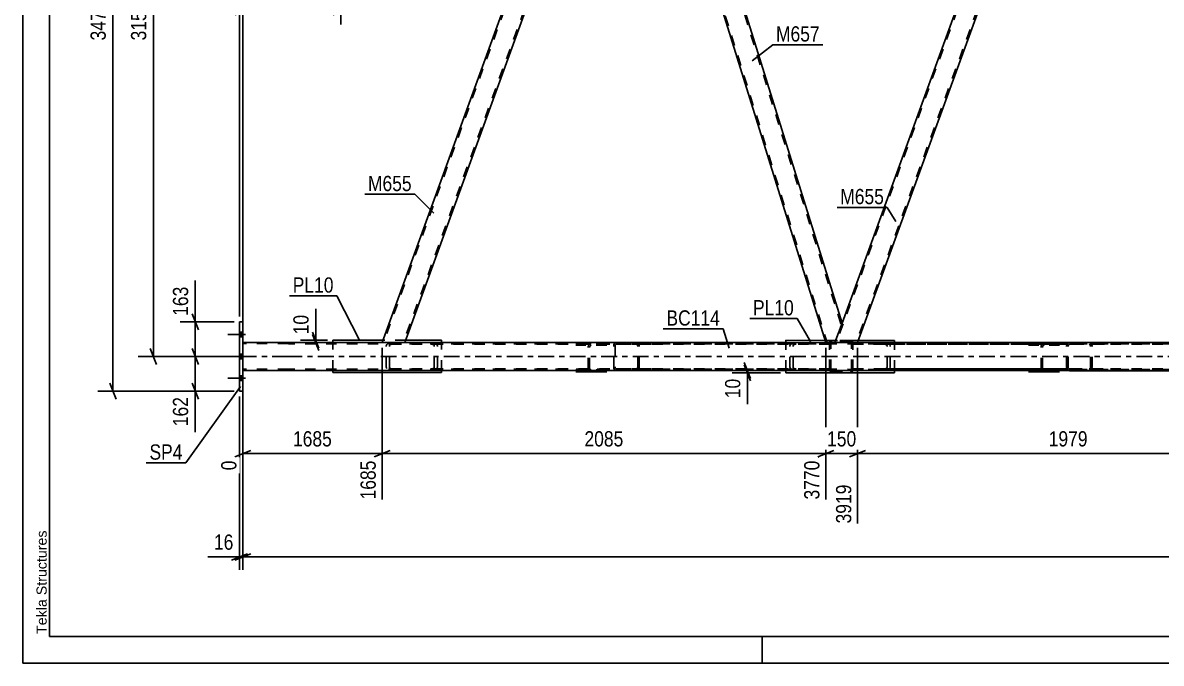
# Model space of a CAD drawing. Header units: millimetres. Extents: x -851 to 338, y -786 to 55.
# Drawn here: x -850.9 to -636.9, y -786.1 to -665.8 of the extents above; entities that cross this region are included whole.
import ezdxf

# ---------------------------------------------------------------- set-up
doc = ezdxf.new("R2010")
doc.units = ezdxf.units.MM
doc.linetypes.add('DXK_LINE_DOT2', pattern=[3.9198, 1.9599, -1.9599])
doc.linetypes.add('DXK_LINE_DOT3', pattern=[5.9187, 2.979, -0.9799, 0.9799, -0.9799])
doc.styles.add('Arial', font='ARIAL.TTF', dxfattribs={"height": 0.2})
doc.styles.add('Arial Narrow', font='ARIALN.TTF', dxfattribs={"height": 0.2})

# ---------------------------------------------------------------- blocks, each defined once
blk = doc.blocks.new('Unknown-232933133-1133')
at = {"color": 5, "linetype": 'Continuous'}
for p, q in [((-850.92, 54.89), (-850.92, -786.11)), ((-845.92, 49.89), (-845.92, -781.11)), ((-845.92, -781.11), (333.08, -781.11)), ((-711.92, -786.11), (-711.92, -781.11)), ((-850.92, -786.11), (338.08, -786.11))]:
    blk.add_line(p, q, dxfattribs=at)
at = {"color": 174, "linetype": 'Continuous', "style": 'Arial'}
blk.add_text('Tekla Structures', height=1.9102, rotation=90, dxfattribs=at).set_placement((-846.42, -780.61))
blk = doc.blocks.new('Part-232933133-8723 - 8708')
at = {"color": 2, "linetype": 'Continuous'}
for p, q in [((-739.19, -604.49), (-783.37, -725.86)), ((-739.19, -604.49), (-734.93, -604.49)), ((-736.48, -608.74), (-779.11, -725.86))]:
    blk.add_line(p, q, dxfattribs=at)
at = {"color": 7, "linetype": 'DXK_LINE_DOT2'}
for p, q in [((-738.94, -604.49), (-783.11, -725.86)), ((-735.19, -604.49), (-779.37, -725.86)), ((-734.93, -604.49), (-736.48, -608.74)), ((-783.37, -725.86), (-779.11, -725.86))]:
    blk.add_line(p, q, dxfattribs=at)
blk = doc.blocks.new('Part-232933133-8795 - 8708')
at = {"color": 2, "linetype": 'Continuous'}
for p, q in [((-649.8, -604.49), (-651.35, -608.74)), ((-648.48, -604.49), (-649.8, -604.49)), ((-648.48, -604.49), (-611.78, -722.24)), ((-651.35, -608.74), (-614.83, -725.89)), ((-613.11, -725.89), (-611.78, -722.24))]:
    blk.add_line(p, q, dxfattribs=at)
at = {"color": 7, "linetype": 'DXK_LINE_DOT2'}
for p, q in [((-648.73, -604.49), (-611.91, -722.61)), ((-651.21, -608.37), (-614.58, -725.89)), ((-614.83, -725.89), (-613.11, -725.89))]:
    blk.add_line(p, q, dxfattribs=at)
blk = doc.blocks.new('Part-232933133-8800 - 8708')
at = {"color": 2, "linetype": 'Continuous'}
for p, q in [((-734.93, -604.49), (-736.48, -608.74)), ((-733.62, -604.49), (-734.93, -604.49)), ((-733.62, -604.49), (-696.91, -722.24)), ((-736.48, -608.74), (-699.97, -725.88)), ((-698.24, -725.88), (-696.91, -722.24))]:
    blk.add_line(p, q, dxfattribs=at)
at = {"color": 7, "linetype": 'DXK_LINE_DOT2'}
for p, q in [((-733.87, -604.49), (-697.05, -722.61)), ((-736.35, -608.37), (-699.72, -725.88)), ((-699.97, -725.88), (-698.24, -725.88))]:
    blk.add_line(p, q, dxfattribs=at)
blk = doc.blocks.new('Part-232933133-8738 - 8708')
at = {"color": 7, "linetype": 'DXK_LINE_DOT2'}
for p, q in [((-782.5, -726.27), (-782.59, -726.52)), ((-782.59, -730.52), (-782.59, -726.52)), ((-782.01, -726.52), (-781.96, -726.39)), ((-782.01, -730.52), (-782.01, -726.52)), ((-781.43, -725.88), (-781.87, -725.92)), ((-781.65, -726.22), (-781.43, -726.2)), ((-732.71, -725.88), (-781.43, -725.88)), ((-732.71, -726.2), (-781.43, -726.2)), ((-773.7, -725.92), (-774.15, -725.88)), ((-774.15, -726.2), (-773.92, -726.22)), ((-773.61, -726.39), (-773.57, -726.52)), ((-773.57, -730.52), (-773.57, -726.52)), ((-772.98, -726.52), (-773.07, -726.27)), ((-772.98, -730.52), (-772.98, -726.52)), ((-782.59, -730.52), (-782.5, -730.76)), ((-781.96, -730.64), (-782.01, -730.52)), ((-781.87, -731.11), (-781.43, -731.16)), ((-781.43, -730.84), (-781.65, -730.81)), ((-732.71, -730.84), (-781.43, -730.84)), ((-772.18, -731.16), (-781.43, -731.16)), ((-773.92, -730.81), (-774.15, -730.84)), ((-774.15, -731.16), (-773.71, -731.11)), ((-773.71, -731.11), (-773.7, -731.11)), ((-773.57, -730.52), (-773.61, -730.64)), ((-773.07, -730.76), (-772.98, -730.52)), ((-732.71, -731.16), (-739.26, -731.16))]:
    blk.add_line(p, q, dxfattribs=at)
at = {"color": 2, "linetype": 'Continuous'}
blk.add_line((-739.26, -731.16), (-772.18, -731.16), dxfattribs=at)
at = {"color": 7, "linetype": 'DXK_LINE_DOT2'}
for centre, radius, start, end in [((-781.69, -727), 1.09, 99.5181, 138.0637), ((-781.56, -726.76), 0.545, 99.5181, 138.0637), ((-774.01, -726.76), 0.545, 41.9361, 80.4817), ((-773.88, -727), 1.09, 41.9361, 80.4817), ((-781.56, -730.27), 0.545, 221.9361, 260.4817), ((-774.01, -730.27), 0.545, 279.5181, 318.0637), ((-773.88, -730.03), 1.09, 279.5181, 318.0637)]:
    blk.add_arc(centre, radius, start, end, dxfattribs=at)
blk = doc.blocks.new('Part-232933133-8739 - 8708')
at = {"color": 7, "linetype": 'DXK_LINE_DOT2'}
for p, q in [((-741.15, -726.08), (-746.98, -726.08)), ((-741.15, -726.4), (-746.98, -726.4)), ((-744.6, -726.48), (-744.65, -726.72)), ((-744.65, -730.72), (-744.65, -726.72)), ((-744.48, -726.27), (-744.6, -726.48)), ((-744.29, -726.13), (-744.48, -726.27)), ((-744.36, -726.72), (-744.33, -726.6)), ((-744.36, -730.72), (-744.36, -726.72)), ((-744.33, -726.6), (-744.27, -726.5)), ((-744.06, -726.08), (-744.29, -726.13)), ((-744.27, -726.5), (-744.18, -726.43)), ((-744.18, -726.43), (-744.06, -726.4)), ((-741.15, -731.04), (-746.98, -731.04)), ((-744.6, -730.97), (-744.65, -730.72)), ((-744.49, -731.16), (-744.6, -730.97)), ((-744.33, -730.84), (-744.36, -730.72)), ((-744.27, -730.95), (-744.33, -730.84)), ((-744.18, -731.02), (-744.27, -730.95)), ((-744.06, -731.04), (-744.18, -731.02))]:
    blk.add_line(p, q, dxfattribs=at)
at = {"color": 2, "linetype": 'Continuous'}
for p, q in [((-741.15, -731.36), (-746.98, -731.36)), ((-744.48, -731.17), (-744.49, -731.16)), ((-744.48, -731.17), (-744.29, -731.31)), ((-744.29, -731.31), (-744.06, -731.36))]:
    blk.add_line(p, q, dxfattribs=at)
blk = doc.blocks.new('Part-232933133-8750 - 8708')
at = {"color": 7, "linetype": 'DXK_LINE_DOT2'}
for p, q in [((-694.87, -731.16), (-694.87, -725.88)), ((-689.01, -725.88), (-694.87, -725.88)), ((-694.87, -725.88), (-654.85, -725.88)), ((-689.01, -726.2), (-694.87, -726.2)), ((-694.87, -726.2), (-654.85, -726.2)), ((-689.01, -725.88), (-647.57, -725.88)), ((-688.68, -725.91), (-689.01, -725.88)), ((-647.57, -726.2), (-689.01, -726.2)), ((-689.01, -726.2), (-688.79, -726.22)), ((-688.57, -725.93), (-688.68, -725.91)), ((-688.48, -726.39), (-688.43, -726.52)), ((-688.43, -730.52), (-688.43, -726.52)), ((-687.85, -726.52), (-687.94, -726.27)), ((-687.85, -730.52), (-687.85, -726.52)), ((-694.87, -730.84), (-654.85, -730.84)), ((-694.87, -730.84), (-689.01, -730.84)), ((-689.01, -731.16), (-694.87, -731.16)), ((-694.87, -731.16), (-654.85, -731.16)), ((-688.79, -730.81), (-689.01, -730.84)), ((-689.01, -730.84), (-647.57, -730.84)), ((-689.01, -731.16), (-688.57, -731.11)), ((-647.57, -731.16), (-689.01, -731.16)), ((-688.43, -730.52), (-688.48, -730.64)), ((-687.94, -730.76), (-687.85, -730.52))]:
    blk.add_line(p, q, dxfattribs=at)
for centre, radius, start, end in [((-688.88, -726.76), 0.545, 41.9337, 80.4755), ((-688.75, -727), 1.09, 41.9337, 80.4755), ((-688.88, -730.28), 0.545, 279.5119, 318.0613), ((-688.75, -730.03), 1.09, 279.5119, 318.0613)]:
    blk.add_arc(centre, radius, start, end, dxfattribs=at)
blk = doc.blocks.new('Part-232933133-8751 - 8708')
at = {"color": 7, "linetype": 'DXK_LINE_DOT2'}
for p, q in [((-654.71, -726.53), (-654.66, -726.28)), ((-654.71, -730.53), (-654.71, -726.53)), ((-654.66, -726.28), (-654.54, -726.08)), ((-654.54, -726.08), (-654.35, -725.94)), ((-654.4, -726.41), (-654.42, -726.53)), ((-654.42, -730.53), (-654.42, -726.53)), ((-654.33, -726.3), (-654.4, -726.41)), ((-654.35, -725.94), (-654.13, -725.89)), ((-654.24, -726.23), (-654.33, -726.3)), ((-654.13, -726.21), (-654.24, -726.23)), ((-613.12, -725.89), (-654.13, -725.89)), ((-613.12, -726.21), (-654.13, -726.21)), ((-650.49, -725.89), (-650.26, -725.94)), ((-650.38, -726.23), (-650.49, -726.21)), ((-650.28, -726.3), (-650.38, -726.23)), ((-650.22, -726.41), (-650.28, -726.3)), ((-650.26, -725.94), (-650.08, -726.08)), ((-650.2, -726.53), (-650.22, -726.41)), ((-650.2, -730.53), (-650.2, -726.53)), ((-650.08, -726.08), (-649.95, -726.28)), ((-649.95, -726.28), (-649.9, -726.53)), ((-649.9, -730.53), (-649.9, -726.53)), ((-621.48, -726.28), (-621.57, -726.53)), ((-621.57, -730.53), (-621.57, -726.53)), ((-620.99, -726.53), (-620.94, -726.41)), ((-620.99, -730.53), (-620.99, -726.53)), ((-620.4, -725.89), (-620.85, -725.94)), ((-620.63, -726.23), (-620.4, -726.21)), ((-612.68, -725.94), (-613.12, -725.89)), ((-613.12, -726.21), (-612.9, -726.23)), ((-612.32, -726.07), (-612.68, -725.94)), ((-612.59, -726.41), (-612.54, -726.53)), ((-612.54, -730.53), (-612.54, -726.53)), ((-612.32, -730.99), (-612.32, -726.07)), ((-612.31, -726.08), (-612.32, -726.07)), ((-612.19, -726.28), (-612.31, -726.08)), ((-612.14, -726.53), (-612.19, -726.28)), ((-612.14, -730.53), (-612.14, -726.53)), ((-654.66, -730.77), (-654.71, -730.53)), ((-654.54, -730.98), (-654.66, -730.77)), ((-654.35, -731.12), (-654.54, -730.98)), ((-654.42, -730.53), (-654.4, -730.65)), ((-654.4, -730.65), (-654.33, -730.76)), ((-654.16, -731.16), (-654.35, -731.12)), ((-654.33, -730.76), (-654.24, -730.82)), ((-654.24, -730.82), (-654.13, -730.85)), ((-613.12, -730.85), (-654.13, -730.85)), ((-650.49, -730.85), (-650.38, -730.82)), ((-650.26, -731.12), (-650.49, -731.17)), ((-650.38, -730.82), (-650.28, -730.76)), ((-650.28, -730.76), (-650.22, -730.65)), ((-650.08, -730.98), (-650.26, -731.12)), ((-650.22, -730.65), (-650.2, -730.53)), ((-649.95, -730.77), (-650.08, -730.98)), ((-649.9, -730.53), (-649.95, -730.77)), ((-613.12, -731.17), (-622.37, -731.17)), ((-621.57, -730.53), (-621.48, -730.77)), ((-620.94, -730.65), (-620.99, -730.53)), ((-620.85, -731.12), (-620.42, -731.17)), ((-620.4, -730.85), (-620.63, -730.82)), ((-620.42, -731.17), (-620.4, -731.17)), ((-612.9, -730.82), (-613.12, -730.85)), ((-613.12, -731.17), (-612.79, -731.13)), ((-612.79, -731.13), (-612.68, -731.12)), ((-612.68, -731.12), (-612.32, -730.99)), ((-612.54, -730.53), (-612.59, -730.65)), ((-612.32, -730.99), (-612.31, -730.98)), ((-612.31, -730.98), (-612.19, -730.77)), ((-612.19, -730.77), (-612.14, -730.53))]:
    blk.add_line(p, q, dxfattribs=at)
at = {"color": 2, "linetype": 'Continuous'}
for p, q in [((-654.13, -731.17), (-654.16, -731.16)), ((-622.37, -731.17), (-654.13, -731.17))]:
    blk.add_line(p, q, dxfattribs=at)
at = {"color": 7, "linetype": 'DXK_LINE_DOT2'}
for centre, radius, start, end in [((-620.67, -727.01), 1.09, 99.5181, 138.0637), ((-620.54, -726.77), 0.545, 99.5181, 138.0637), ((-612.99, -726.77), 0.545, 41.9361, 80.4817), ((-620.67, -730.05), 1.09, 221.9361, 260.4817), ((-620.54, -730.29), 0.545, 221.9361, 260.4817), ((-612.99, -730.29), 0.545, 279.5181, 318.0637)]:
    blk.add_arc(centre, radius, start, end, dxfattribs=at)
blk = doc.blocks.new('Part-232933133-8752 - 8708')
at = {"color": 7, "linetype": 'DXK_LINE_DOT2'}
for p, q in [((-699.25, -725.88), (-699.27, -725.97)), ((-699.27, -731.01), (-699.27, -725.97)), ((-699.27, -725.97), (-699.27, -725.97)), ((-699.24, -725.78), (-699.25, -725.88)), ((-699.03, -725.97), (-699.01, -725.87)), ((-699.03, -725.97), (-699.03, -725.97)), ((-699.03, -731.01), (-699.03, -725.97)), ((-699.01, -725.87), (-698.96, -725.8)), ((-698.79, -725.49), (-698.98, -725.52)), ((-698.96, -725.8), (-698.88, -725.74)), ((-698.88, -725.74), (-698.79, -725.73)), ((-695.35, -725.49), (-698.79, -725.49)), ((-698.79, -725.49), (-698.79, -725.49)), ((-698.79, -725.73), (-698.79, -725.73)), ((-695.35, -725.73), (-698.79, -725.73)), ((-695.35, -725.49), (-695.35, -725.49)), ((-695.17, -725.52), (-695.35, -725.49)), ((-695.35, -725.73), (-695.35, -725.73)), ((-695.35, -725.73), (-695.26, -725.74)), ((-695.26, -725.74), (-695.18, -725.8)), ((-695.18, -725.8), (-695.13, -725.87)), ((-695.13, -725.87), (-695.11, -725.97)), ((-695.11, -725.97), (-695.11, -725.97)), ((-695.11, -731.01), (-695.11, -725.97)), ((-694.89, -725.88), (-694.91, -725.78)), ((-694.87, -725.97), (-694.89, -725.88)), ((-694.87, -731.01), (-694.87, -725.97)), ((-694.87, -725.97), (-694.87, -725.97)), ((-699.27, -731.01), (-699.27, -731.01)), ((-699.27, -731.01), (-699.27, -731.02)), ((-699.27, -731.02), (-699.24, -731.19)), ((-699.03, -731.01), (-699.03, -731.01)), ((-699.01, -731.1), (-699.03, -731.01)), ((-698.96, -731.18), (-699.01, -731.1)), ((-698.98, -731.45), (-698.79, -731.49)), ((-698.88, -731.23), (-698.96, -731.18)), ((-698.79, -731.25), (-698.88, -731.23)), ((-698.79, -731.25), (-698.79, -731.25)), ((-698.79, -731.25), (-695.35, -731.25)), ((-698.79, -731.49), (-695.35, -731.49)), ((-698.79, -731.49), (-698.79, -731.49)), ((-695.26, -731.23), (-695.35, -731.25)), ((-695.35, -731.25), (-695.35, -731.25)), ((-695.35, -731.49), (-695.17, -731.45)), ((-695.35, -731.49), (-695.35, -731.49)), ((-695.18, -731.18), (-695.26, -731.23)), ((-695.13, -731.1), (-695.18, -731.18)), ((-695.11, -731.01), (-695.13, -731.1)), ((-695.11, -731.01), (-695.11, -731.01)), ((-694.91, -731.19), (-694.87, -731.02)), ((-694.87, -731.01), (-694.87, -731.01)), ((-694.87, -731.02), (-694.87, -731.01))]:
    blk.add_line(p, q, dxfattribs=at)
for centre, start, end in [((-698.79, -725.97), 112.5, 157.5), ((-695.35, -725.97), 22.5, 67.5), ((-698.79, -731.01), 202.5, 247.5), ((-695.35, -731.01), 292.5, 337.5)]:
    blk.add_arc(centre, 0.48, start, end, dxfattribs=at)
blk = doc.blocks.new('Part-232933133-8830 - 8708')
at = {"color": 7, "linetype": 'DXK_LINE_DOT2'}
for p, q in [((-653.8, -604.49), (-697.98, -725.88)), ((-650.06, -604.49), (-694.24, -725.88)), ((-649.8, -604.49), (-651.35, -608.74)), ((-696.91, -722.24), (-698.24, -725.88)), ((-693.98, -725.88), (-698.24, -725.88))]:
    blk.add_line(p, q, dxfattribs=at)
at = {"color": 2, "linetype": 'Continuous'}
for p, q in [((-654.06, -604.49), (-696.91, -722.24)), ((-654.06, -604.49), (-649.8, -604.49)), ((-651.35, -608.74), (-693.98, -725.88))]:
    blk.add_line(p, q, dxfattribs=at)
blk = doc.blocks.new('Part-232933133-8845 - 8708')
at = {"color": 2, "linetype": 'Continuous'}
for p, q in [((-809.56, -721.99), (-810.2, -721.99)), ((-810.2, -721.99), (-810.2, -734.99)), ((-810.2, -721.99), (-810.2, -721.99)), ((-809.56, -734.99), (-809.56, -721.99)), ((-809.56, -721.99), (-809.56, -721.99)), ((-810.2, -734.99), (-809.56, -734.99)), ((-810.2, -734.99), (-810.2, -734.99)), ((-809.56, -734.99), (-809.56, -734.99))]:
    blk.add_line(p, q, dxfattribs=at)
at = {"color": 7, "linetype": 'DXK_LINE_DOT2'}
for p, q in [((-810.2, -721.99), (-809.56, -721.99)), ((-810.2, -734.99), (-810.2, -721.99)), ((-809.56, -721.99), (-809.56, -734.99)), ((-809.56, -734.99), (-810.2, -734.99))]:
    blk.add_line(p, q, dxfattribs=at)
blk = doc.blocks.new('Part-232933133-8865 - 8708')
at = {"color": 7, "linetype": 'DXK_LINE_DOT2'}
for p, q in [((-739.84, -726.52), (-739.8, -726.27)), ((-739.84, -730.52), (-739.84, -726.52)), ((-739.8, -726.27), (-739.67, -726.06)), ((-739.67, -726.06), (-739.48, -725.92)), ((-739.53, -726.39), (-739.55, -726.52)), ((-739.55, -726.52), (-739.55, -730.52)), ((-739.47, -726.29), (-739.53, -726.39)), ((-739.48, -725.92), (-739.26, -725.88)), ((-739.37, -726.22), (-739.47, -726.29)), ((-739.26, -726.2), (-739.37, -726.22)), ((-699.27, -725.88), (-739.26, -725.88)), ((-699.27, -726.2), (-739.26, -726.2)), ((-735.62, -725.88), (-735.4, -725.92)), ((-735.51, -726.22), (-735.62, -726.2)), ((-735.42, -726.29), (-735.51, -726.22)), ((-735.35, -726.39), (-735.42, -726.29)), ((-735.4, -725.92), (-735.21, -726.06)), ((-735.33, -726.52), (-735.35, -726.39)), ((-735.33, -730.52), (-735.33, -726.52)), ((-735.21, -726.06), (-735.08, -726.27)), ((-735.08, -726.27), (-735.04, -726.52)), ((-735.04, -730.52), (-735.04, -726.52)), ((-706.61, -726.27), (-706.7, -726.52)), ((-706.7, -730.52), (-706.7, -726.52)), ((-706.12, -726.52), (-706.08, -726.39)), ((-706.12, -730.52), (-706.12, -726.52)), ((-705.54, -725.88), (-705.98, -725.92)), ((-705.76, -726.22), (-705.54, -726.2)), ((-699.27, -731.16), (-699.27, -725.88)), ((-739.8, -730.76), (-739.84, -730.52)), ((-739.67, -730.97), (-739.8, -730.76)), ((-739.48, -731.11), (-739.67, -730.97)), ((-739.55, -730.52), (-739.53, -730.64)), ((-739.53, -730.64), (-739.47, -730.74)), ((-739.29, -731.15), (-739.48, -731.11)), ((-739.47, -730.74), (-739.37, -730.81)), ((-739.37, -730.81), (-739.26, -730.84)), ((-699.27, -730.84), (-739.26, -730.84)), ((-735.62, -730.84), (-735.51, -730.81)), ((-735.4, -731.11), (-735.62, -731.16)), ((-735.51, -730.81), (-735.42, -730.74)), ((-735.42, -730.74), (-735.35, -730.64)), ((-735.21, -730.97), (-735.4, -731.11)), ((-735.35, -730.64), (-735.33, -730.52)), ((-735.08, -730.76), (-735.21, -730.97)), ((-735.04, -730.52), (-735.08, -730.76)), ((-699.27, -731.16), (-707.5, -731.16)), ((-706.7, -730.52), (-706.61, -730.76)), ((-706.08, -730.64), (-706.12, -730.52)), ((-705.98, -731.11), (-705.55, -731.15)), ((-705.54, -730.84), (-705.76, -730.81)), ((-705.55, -731.15), (-705.54, -731.16))]:
    blk.add_line(p, q, dxfattribs=at)
at = {"color": 2, "linetype": 'Continuous'}
for p, q in [((-739.26, -731.16), (-739.29, -731.15)), ((-707.5, -731.16), (-739.26, -731.16))]:
    blk.add_line(p, q, dxfattribs=at)
at = {"color": 7, "linetype": 'DXK_LINE_DOT2'}
for centre, radius, start, end in [((-705.8, -727), 1.09, 99.5181, 138.0637), ((-705.67, -726.76), 0.545, 99.5181, 138.0637), ((-705.8, -730.03), 1.09, 221.9361, 260.4817), ((-705.67, -730.27), 0.545, 221.9361, 260.4817)]:
    blk.add_arc(centre, radius, start, end, dxfattribs=at)
blk = doc.blocks.new('Part-232933133-8869 - 8708')
at = {"color": 7, "linetype": 'DXK_LINE_DOT2'}
for p, q in [((-656.02, -726.08), (-661.85, -726.08)), ((-656.02, -726.4), (-661.85, -726.4)), ((-659.47, -726.48), (-659.51, -726.72)), ((-659.51, -730.72), (-659.51, -726.72)), ((-659.34, -726.27), (-659.47, -726.48)), ((-659.15, -726.13), (-659.34, -726.27)), ((-659.22, -726.72), (-659.2, -726.6)), ((-659.22, -730.72), (-659.22, -726.72)), ((-659.2, -726.6), (-659.14, -726.5)), ((-658.93, -726.08), (-659.15, -726.13)), ((-659.14, -726.5), (-659.04, -726.43)), ((-659.04, -726.43), (-658.93, -726.4)), ((-656.02, -731.04), (-661.85, -731.04)), ((-659.47, -730.97), (-659.51, -730.72)), ((-659.35, -731.16), (-659.47, -730.97)), ((-659.2, -730.84), (-659.22, -730.72)), ((-659.14, -730.95), (-659.2, -730.84)), ((-659.04, -731.02), (-659.14, -730.95)), ((-658.93, -731.04), (-659.04, -731.02))]:
    blk.add_line(p, q, dxfattribs=at)
at = {"color": 2, "linetype": 'Continuous'}
for p, q in [((-656.02, -731.36), (-661.85, -731.36)), ((-659.34, -731.17), (-659.35, -731.16)), ((-659.34, -731.17), (-659.15, -731.31)), ((-659.15, -731.31), (-658.93, -731.36))]:
    blk.add_line(p, q, dxfattribs=at)
blk = doc.blocks.new('Bolt-232933133-9012 - 8708')
at = {"linetype": 'Continuous'}
for points in [[(-809.56, -724.83), (-809.56, -723.95), (-810.2, -723.95), (-810.2, -724.83)], [(-809.56, -724.83), (-809.56, -723.95), (-810.2, -723.95), (-810.2, -724.83)], [(-809.56, -724.83), (-809.56, -723.95), (-810.2, -723.95), (-810.2, -724.83)], [(-809.56, -728.93), (-809.56, -728.05), (-810.2, -728.05), (-810.2, -728.93)], [(-809.56, -728.93), (-809.56, -728.05), (-810.2, -728.05), (-810.2, -728.93)], [(-809.56, -733.03), (-809.56, -732.15), (-810.2, -732.15), (-810.2, -733.03)], [(-809.56, -733.03), (-809.56, -732.15), (-810.2, -732.15), (-810.2, -733.03)], [(-809.56, -733.03), (-809.56, -732.15), (-810.2, -732.15), (-810.2, -733.03)]]:
    blk.add_hatch(color=1, dxfattribs=at).paths.add_polyline_path(points)
at = {"color": 1, "linetype": 'Continuous'}
for p, q in [((-809.04, -724.39), (-812.36, -724.39)), ((-809.04, -724.39), (-812.36, -724.39)), ((-809.04, -724.39), (-812.36, -724.39)), ((-809.56, -723.95), (-810.2, -723.95)), ((-809.56, -723.95), (-810.2, -723.95)), ((-809.56, -723.95), (-810.2, -723.95)), ((-809.56, -724.83), (-810.2, -724.83)), ((-809.56, -724.83), (-810.2, -724.83)), ((-809.56, -724.83), (-810.2, -724.83)), ((-809.04, -728.49), (-812.36, -728.49)), ((-809.04, -728.49), (-812.36, -728.49)), ((-809.56, -728.05), (-810.2, -728.05)), ((-809.56, -728.05), (-810.2, -728.05)), ((-809.56, -728.93), (-810.2, -728.93)), ((-809.56, -728.93), (-810.2, -728.93)), ((-809.04, -732.59), (-812.36, -732.59)), ((-809.04, -732.59), (-812.36, -732.59)), ((-809.04, -732.59), (-812.36, -732.59)), ((-809.56, -732.15), (-810.2, -732.15)), ((-809.56, -732.15), (-810.2, -732.15)), ((-809.56, -732.15), (-810.2, -732.15)), ((-809.56, -733.03), (-810.2, -733.03)), ((-809.56, -733.03), (-810.2, -733.03)), ((-809.56, -733.03), (-810.2, -733.03))]:
    blk.add_line(p, q, dxfattribs=at)
blk = doc.blocks.new('Part-232933133-8893 - 8708')
at = {"color": 2, "linetype": 'Continuous'}
for p, q in [((-792.64, -725.86), (-792.64, -725.46)), ((-792.64, -725.46), (-783.22, -725.46)), ((-772.18, -725.46), (-778.96, -725.46)), ((-772.18, -725.86), (-772.18, -725.46)), ((-792.64, -731.54), (-792.64, -731.14)), ((-792.64, -731.54), (-772.18, -731.54)), ((-772.18, -731.54), (-772.18, -731.14))]:
    blk.add_line(p, q, dxfattribs=at)
at = {"color": 7, "linetype": 'DXK_LINE_DOT2'}
for p, q in [((-778.96, -725.46), (-783.22, -725.46)), ((-792.64, -731.14), (-792.64, -725.86)), ((-772.18, -731.14), (-772.18, -725.86))]:
    blk.add_line(p, q, dxfattribs=at)
blk = doc.blocks.new('Part-232933133-8894 - 8708')
at = {"color": 2, "linetype": 'Continuous'}
for p, q in [((-707.5, -725.87), (-707.5, -725.47)), ((-707.5, -725.47), (-700.09, -725.48)), ((-687.05, -725.48), (-693.84, -725.48)), ((-687.05, -725.88), (-687.05, -725.48)), ((-707.5, -731.55), (-707.5, -731.15)), ((-707.5, -731.55), (-687.05, -731.56)), ((-687.05, -731.56), (-687.05, -731.16))]:
    blk.add_line(p, q, dxfattribs=at)
at = {"color": 7, "linetype": 'DXK_LINE_DOT2'}
for p, q in [((-700.06, -725.48), (-700.09, -725.48)), ((-693.84, -725.48), (-700.09, -725.48)), ((-707.5, -731.15), (-707.5, -725.87)), ((-687.05, -731.16), (-687.05, -725.88))]:
    blk.add_line(p, q, dxfattribs=at)
blk = doc.blocks.new('Part-232933133-8943 - 8708')
at = {"color": 2, "linetype": 'Continuous'}
for p, q in [((-809.56, -725.85), (-801.04, -725.85)), ((-800.94, -725.86), (-117.74, -725.97)), ((-809.56, -731.13), (-801.04, -731.13)), ((-800.94, -731.14), (-117.74, -731.25))]:
    blk.add_line(p, q, dxfattribs=at)
at = {"color": 7, "linetype": 'DXK_LINE_DOT2'}
for p, q in [((-809.56, -725.85), (-809.56, -731.13)), ((-809.56, -731.13), (-809.56, -725.85)), ((-809.56, -725.85), (-809.56, -725.85)), ((-809.56, -725.85), (-809.56, -725.85)), ((-809.56, -726.09), (-809.56, -726.09)), ((-801.04, -726.09), (-809.56, -726.09)), ((-117.74, -726.21), (-800.94, -726.1)), ((-809.56, -730.89), (-809.56, -730.89)), ((-801.04, -730.89), (-809.56, -730.89)), ((-809.56, -731.13), (-809.56, -731.13)), ((-809.56, -731.13), (-809.56, -731.13)), ((-117.74, -731.01), (-800.94, -730.9))]:
    blk.add_line(p, q, dxfattribs=at)
at = {"color": 7, "linetype": 'DXK_LINE_DOT3'}
for p, q in [((-801.04, -728.49), (-809.56, -728.49)), ((-117.74, -728.61), (-800.94, -728.5))]:
    blk.add_line(p, q, dxfattribs=at)
blk = doc.blocks.new('StraightDimension-232933133-53283 - 8708')
at = {"color": 7, "linetype": 'Continuous'}
for p, q in [((-791.14, -605.49), (-791.14, -666.15)), ((-809.56, -724.85), (-809.56, -660.9)), ((-808.06, -663.15), (-811.06, -664.35)), ((-792.64, -664.35), (-789.64, -663.15)), ((-809.56, -663.75), (-791.14, -663.75))]:
    blk.add_line(p, q, dxfattribs=at)
at = {"color": 0}
blk.add_wipeout([(-796.09, -663), (-796.09, -658.8), (-804.61, -658.8), (-804.61, -663)], dxfattribs=at)
at = {"color": 3, "style": 'Arial Narrow'}
blk.add_text('1490', height=2.863, dxfattribs=at).set_placement((-804.01, -662.4))
blk = doc.blocks.new('StraightDimension-232933133-41160 - 8708')
at = {"color": 7, "linetype": 'Continuous'}
for p, q in [((-783.37, -726.88), (-783.37, -755.36)), ((-699.97, -726.88), (-699.97, -755.36)), ((-781.87, -746.15), (-784.87, -747.35)), ((-783.37, -746.75), (-699.97, -746.75)), ((-701.47, -747.35), (-698.47, -746.15))]:
    blk.add_line(p, q, dxfattribs=at)
at = {"color": 0}
blk.add_wipeout([(-737.41, -746), (-737.41, -741.8), (-745.93, -741.8), (-745.93, -746)], dxfattribs=at)
at = {"color": 0, "linetype": 'Continuous'}
blk.add_wipeout([(-700.57, -747.45), (-704.77, -747.45), (-704.77, -755.96), (-700.57, -755.96)], dxfattribs=at)
at = {"color": 3, "style": 'Arial Narrow'}
blk.add_text('2085', height=2.863, dxfattribs=at).set_placement((-745.33, -745.4))
at = {"color": 3, "linetype": 'Continuous', "style": 'Arial Narrow'}
blk.add_text('3770', height=2.863, rotation=90.0002, dxfattribs=at).set_placement((-701.17, -755.36))
blk = doc.blocks.new('StraightDimension-232933133-37997 - 8708')
at = {"color": 7, "linetype": 'Continuous'}
for p, q in [((-809.56, -735.99), (-809.56, -768.55)), ((-808.06, -765.55), (-811.06, -766.75)), ((-809.56, -766.15), (-117.74, -766.15))]:
    blk.add_line(p, q, dxfattribs=at)
blk = doc.blocks.new('StraightDimension-232933133-9028 - 8708')
at = {"color": 7, "linetype": 'Continuous'}
for p, q in [((-825.76, -603.99), (-826.96, -600.99)), ((-792.78, -602.49), (-829.21, -602.49)), ((-826.36, -728.49), (-826.36, -602.49)), ((-826.96, -726.99), (-825.76, -729.99)), ((-811.2, -728.49), (-829.21, -728.49))]:
    blk.add_line(p, q, dxfattribs=at)
at = {"color": 0}
blk.add_wipeout([(-827.11, -661.23), (-831.31, -661.23), (-831.31, -669.75), (-827.11, -669.75)], dxfattribs=at)
at = {"color": 3, "style": 'Arial Narrow'}
blk.add_text('3150', height=2.863, rotation=90.0002, dxfattribs=at).set_placement((-827.71, -669.15))
blk = doc.blocks.new('StraightDimension-232933133-9076 - 8708')
at = {"color": 7, "linetype": 'Continuous'}
for p, q in [((-819.08, -726.99), (-817.88, -729.99)), ((-810.56, -728.49), (-821.33, -728.49)), ((-818.48, -734.99), (-818.48, -728.49)), ((-817.88, -736.49), (-819.08, -733.49)), ((-811.2, -734.99), (-821.33, -734.99))]:
    blk.add_line(p, q, dxfattribs=at)
at = {"color": 0}
blk.add_wipeout([(-819.23, -735.52), (-823.43, -735.52), (-823.43, -742.2), (-819.23, -742.2)], dxfattribs=at)
at = {"color": 7, "linetype": 'Continuous'}
blk.add_line((-818.48, -734.99), (-818.48, -742.73), dxfattribs=at)
blk.add_line((-818.48, -734.99), (-818.48, -742.73), dxfattribs=at)
at = {"color": 3, "style": 'Arial Narrow'}
blk.add_text('162', height=2.863, rotation=90.0002, dxfattribs=at).set_placement((-819.83, -741.6))
blk = doc.blocks.new('StraightDimension-232933133-9085 - 8708')
at = {"color": 7, "linetype": 'Continuous'}
for p, q in [((-819.08, -720.49), (-817.88, -723.49)), ((-811.2, -721.99), (-821.33, -721.99)), ((-818.48, -728.49), (-818.48, -721.99)), ((-817.88, -729.99), (-819.08, -726.99)), ((-810.56, -728.49), (-821.33, -728.49))]:
    blk.add_line(p, q, dxfattribs=at)
at = {"color": 0}
blk.add_wipeout([(-819.23, -714.78), (-823.43, -714.78), (-823.43, -721.47), (-819.23, -721.47)], dxfattribs=at)
at = {"color": 7, "linetype": 'Continuous'}
blk.add_line((-818.48, -721.99), (-818.48, -714.26), dxfattribs=at)
blk.add_line((-818.48, -721.99), (-818.48, -714.26), dxfattribs=at)
at = {"color": 3, "style": 'Arial Narrow'}
blk.add_text('163', height=2.863, rotation=90.0002, dxfattribs=at).set_placement((-819.83, -720.87))
blk = doc.blocks.new('StraightDimension-232933133-37998 - 8708')
at = {"color": 7, "linetype": 'Continuous'}
for p, q in [((-810.2, -735.99), (-810.2, -768.55)), ((-809.56, -735.99), (-809.56, -768.55)), ((-811.7, -766.75), (-808.7, -765.55)), ((-808.06, -765.55), (-811.06, -766.75)), ((-810.2, -766.15), (-809.56, -766.15))]:
    blk.add_line(p, q, dxfattribs=at)
at = {"color": 0}
blk.add_wipeout([(-810.73, -765.4), (-810.73, -761.2), (-815.58, -761.2), (-815.58, -765.4)], dxfattribs=at)
at = {"color": 7, "linetype": 'Continuous'}
blk.add_line((-810.2, -766.15), (-816.11, -766.15), dxfattribs=at)
blk.add_line((-810.2, -766.15), (-816.11, -766.15), dxfattribs=at)
at = {"color": 3, "style": 'Arial Narrow'}
blk.add_text('16', height=2.863, dxfattribs=at).set_placement((-814.98, -764.8))
blk = doc.blocks.new('StraightDimension-232933133-73444 - 8708')
at = {"color": 7, "linetype": 'Continuous'}
for p, q in [((-715.29, -729.65), (-714.09, -732.65)), ((-708.5, -731.15), (-717.54, -731.15)), ((-708.5, -731.55), (-717.54, -731.55)), ((-714.09, -733.05), (-715.29, -730.05)), ((-714.69, -731.55), (-714.69, -731.15))]:
    blk.add_line(p, q, dxfattribs=at)
at = {"color": 0}
blk.add_wipeout([(-715.44, -732.08), (-719.64, -732.08), (-719.64, -736.94), (-715.44, -736.94)], dxfattribs=at)
at = {"color": 7, "linetype": 'Continuous'}
blk.add_line((-714.69, -731.55), (-714.69, -737.46), dxfattribs=at)
blk.add_line((-714.69, -731.55), (-714.69, -737.46), dxfattribs=at)
at = {"color": 3, "style": 'Arial Narrow'}
blk.add_text('10', height=2.863, rotation=90.0002, dxfattribs=at).set_placement((-716.04, -736.34))
blk = doc.blocks.new('StraightDimension-232933133-38055 - 8708')
at = {"color": 7, "linetype": 'Continuous'}
blk.add_line((-810.2, -720.99), (-810.2, -531), dxfattribs=at)
blk = doc.blocks.new('StraightDimension-232933133-38066 - 8708')
at = {"color": 7, "linetype": 'Continuous'}
for p, q in [((-833.37, -597.49), (-834.57, -594.49)), ((-792.78, -595.99), (-836.82, -595.99)), ((-833.97, -734.99), (-833.97, -595.99)), ((-834.57, -733.49), (-833.37, -736.49)), ((-811.2, -734.99), (-836.82, -734.99))]:
    blk.add_line(p, q, dxfattribs=at)
at = {"color": 0}
blk.add_wipeout([(-834.72, -661.23), (-838.92, -661.23), (-838.92, -669.75), (-834.72, -669.75)], dxfattribs=at)
at = {"color": 3, "style": 'Arial Narrow'}
blk.add_text('3475', height=2.863, rotation=90.0002, dxfattribs=at).set_placement((-835.32, -669.15))
blk = doc.blocks.new('StraightDimension-232933133-41158 - 8708')
at = {"color": 7, "linetype": 'Continuous'}
for p, q in [((-693.98, -726.88), (-693.98, -759.86)), ((-614.83, -726.89), (-614.83, -755.36)), ((-692.48, -746.15), (-695.48, -747.35)), ((-693.98, -746.75), (-614.83, -746.75)), ((-616.33, -747.35), (-613.33, -746.15))]:
    blk.add_line(p, q, dxfattribs=at)
at = {"color": 0}
blk.add_wipeout([(-650.15, -746), (-650.15, -741.8), (-658.66, -741.8), (-658.66, -746)], dxfattribs=at)
at = {"color": 0, "linetype": 'Continuous'}
blk.add_wipeout([(-615.43, -747.45), (-619.63, -747.45), (-619.63, -755.96), (-615.43, -755.96)], dxfattribs=at)
at = {"color": 3, "style": 'Arial Narrow'}
blk.add_text('1979', height=2.863, dxfattribs=at).set_placement((-658.06, -745.4))
at = {"color": 3, "linetype": 'Continuous', "style": 'Arial Narrow'}
blk.add_text('5898', height=2.863, rotation=90.0002, dxfattribs=at).set_placement((-616.03, -755.36))
blk = doc.blocks.new('StraightDimension-232933133-41159 - 8708')
at = {"color": 7, "linetype": 'Continuous'}
for p, q in [((-699.97, -726.88), (-699.97, -755.36)), ((-693.98, -726.88), (-693.98, -759.86)), ((-701.47, -747.35), (-698.47, -746.15)), ((-699.97, -746.75), (-693.98, -746.75)), ((-692.48, -746.15), (-695.48, -747.35))]:
    blk.add_line(p, q, dxfattribs=at)
at = {"color": 0}
blk.add_wipeout([(-693.63, -746), (-693.63, -741.8), (-700.32, -741.8), (-700.32, -746)], dxfattribs=at)
at = {"color": 0, "linetype": 'Continuous'}
blk.add_wipeout([(-694.58, -751.95), (-698.78, -751.95), (-698.78, -760.46), (-694.58, -760.46)], dxfattribs=at)
at = {"color": 3, "style": 'Arial Narrow'}
blk.add_text('150', height=2.863, dxfattribs=at).set_placement((-699.72, -745.4))
at = {"color": 3, "linetype": 'Continuous', "style": 'Arial Narrow'}
blk.add_text('3919', height=2.863, rotation=90.0002, dxfattribs=at).set_placement((-695.18, -759.86))
blk = doc.blocks.new('StraightDimension-232933133-41161 - 8708')
at = {"color": 7, "linetype": 'Continuous'}
for p, q in [((-783.37, -726.88), (-783.37, -755.36)), ((-809.56, -732.13), (-809.56, -749.88)), ((-808.06, -746.15), (-811.06, -747.35)), ((-809.56, -746.75), (-783.37, -746.75)), ((-784.87, -747.35), (-781.87, -746.15))]:
    blk.add_line(p, q, dxfattribs=at)
at = {"color": 0}
blk.add_wipeout([(-792.21, -746), (-792.21, -741.8), (-800.72, -741.8), (-800.72, -746)], dxfattribs=at)
at = {"color": 0, "linetype": 'Continuous'}
for points in [[(-810.16, -747.45), (-814.36, -747.45), (-814.36, -750.48), (-810.16, -750.48)], [(-783.97, -747.45), (-788.17, -747.45), (-788.17, -755.96), (-783.97, -755.96)]]:
    blk.add_wipeout(points, dxfattribs=at)
at = {"color": 3, "style": 'Arial Narrow'}
blk.add_text('1685', height=2.863, dxfattribs=at).set_placement((-800.12, -745.4))
at = {"color": 3, "linetype": 'Continuous', "style": 'Arial Narrow'}
for s, height, p in [('0', 2.86, (-810.76, -749.88)), ('1685', 2.863, (-784.57, -755.36))]:
    blk.add_text(s, height=height, rotation=90.0002, dxfattribs=at).set_placement(p)
blk = doc.blocks.new('StraightDimension-232933133-73436 - 8708')
at = {"color": 7, "linetype": 'Continuous'}
for p, q in [((-793.64, -725.46), (-798.69, -725.46)), ((-796.44, -723.96), (-795.24, -726.96)), ((-795.24, -727.36), (-796.44, -724.36)), ((-795.84, -725.86), (-795.84, -725.46)), ((-793.64, -725.86), (-798.69, -725.86))]:
    blk.add_line(p, q, dxfattribs=at)
at = {"color": 0}
blk.add_wipeout([(-796.59, -720.08), (-800.79, -720.08), (-800.79, -724.94), (-796.59, -724.94)], dxfattribs=at)
at = {"color": 7, "linetype": 'Continuous'}
blk.add_line((-795.84, -725.46), (-795.84, -719.56), dxfattribs=at)
blk.add_line((-795.84, -725.46), (-795.84, -719.56), dxfattribs=at)
at = {"color": 3, "style": 'Arial Narrow'}
blk.add_text('10', height=2.863, rotation=90.0002, dxfattribs=at).set_placement((-797.19, -724.34))
blk = doc.blocks.new('Mark-232933133-8719 - 8708')
at = {"color": 0}
blk.add_wipeout([(-777.8, -697.44), (-777.8, -694.44), (-786.03, -694.44), (-786.03, -697.44)], dxfattribs=at)
blk.add_wipeout([(-777.8, -697.44), (-777.8, -694.44), (-786.03, -694.44), (-786.03, -697.44)], dxfattribs=at)
at = {"color": 30, "linetype": 'Continuous'}
for p in [(-786.63, -698.04), (-773.67, -701.58)]:
    blk.add_line(p, (-777.2, -698.04), dxfattribs=at)
at = {"color": 3, "style": 'Arial Narrow'}
blk.add_text('M655', height=2.863, dxfattribs=at).set_placement((-786.03, -697.44))
blk = doc.blocks.new('Mark-232933133-8796 - 8708')
at = {"color": 0}
blk.add_wipeout([(-701.11, -669.35), (-701.11, -666.35), (-709.33, -666.35), (-709.33, -669.35)], dxfattribs=at)
blk.add_wipeout([(-701.11, -669.35), (-701.11, -666.35), (-709.33, -666.35), (-709.33, -669.35)], dxfattribs=at)
at = {"color": 30, "linetype": 'Continuous'}
for p, q in [((-713.83, -672.99), (-709.93, -669.95)), ((-709.93, -669.95), (-700.51, -669.95))]:
    blk.add_line(p, q, dxfattribs=at)
at = {"color": 3, "style": 'Arial Narrow'}
blk.add_text('M657', height=2.863, dxfattribs=at).set_placement((-709.33, -669.35))
blk = doc.blocks.new('Mark-232933133-8826 - 8708')
at = {"color": 0}
blk.add_wipeout([(-689.02, -699.9), (-689.02, -696.9), (-697.25, -696.9), (-697.25, -699.9)], dxfattribs=at)
blk.add_wipeout([(-689.02, -699.9), (-689.02, -696.9), (-697.25, -696.9), (-697.25, -699.9)], dxfattribs=at)
at = {"color": 30, "linetype": 'Continuous'}
for p in [(-697.85, -700.5), (-686.79, -703.16)]:
    blk.add_line(p, (-688.42, -700.5), dxfattribs=at)
at = {"color": 3, "style": 'Arial Narrow'}
blk.add_text('M655', height=2.863, dxfattribs=at).set_placement((-697.25, -699.9))
blk = doc.blocks.new('Mark-232933133-8841 - 8708')
at = {"color": 0}
blk.add_wipeout([(-820.89, -747.88), (-820.89, -744.88), (-827.1, -744.88), (-827.1, -747.88)], dxfattribs=at)
blk.add_wipeout([(-820.89, -747.88), (-820.89, -744.88), (-827.1, -744.88), (-827.1, -747.88)], dxfattribs=at)
at = {"color": 30, "linetype": 'Continuous'}
for p in [(-810.01, -734.14), (-827.7, -748.48)]:
    blk.add_line(p, (-820.29, -748.48), dxfattribs=at)
at = {"color": 3, "style": 'Arial Narrow'}
blk.add_text('SP4', height=2.863, dxfattribs=at).set_placement((-827.1, -747.88))
blk = doc.blocks.new('Mark-232933133-8939 - 8708')
at = {"color": 0}
blk.add_wipeout([(-719.87, -722.7), (-719.87, -719.7), (-729.92, -719.7), (-729.92, -722.7)], dxfattribs=at)
blk.add_wipeout([(-719.87, -722.7), (-719.87, -719.7), (-729.92, -719.7), (-729.92, -722.7)], dxfattribs=at)
at = {"color": 30, "linetype": 'Continuous'}
for p in [(-730.52, -723.3), (-718.11, -726.96)]:
    blk.add_line(p, (-719.27, -723.3), dxfattribs=at)
at = {"color": 3, "style": 'Arial Narrow'}
blk.add_text('BC114', height=2.863, dxfattribs=at).set_placement((-729.92, -722.7))
blk = doc.blocks.new('Mark-232933133-73437 - 8708')
at = {"color": 0}
blk.add_wipeout([(-792.49, -716.51), (-792.49, -713.51), (-800.17, -713.51), (-800.17, -716.51)], dxfattribs=at)
blk.add_wipeout([(-792.49, -716.51), (-792.49, -713.51), (-800.17, -713.51), (-800.17, -716.51)], dxfattribs=at)
at = {"color": 30, "linetype": 'Continuous'}
for p in [(-800.77, -717.11), (-787.59, -725.46)]:
    blk.add_line(p, (-791.89, -717.11), dxfattribs=at)
at = {"color": 3, "style": 'Arial Narrow'}
blk.add_text('PL10', height=2.863, dxfattribs=at).set_placement((-800.17, -716.51))
blk = doc.blocks.new('Mark-232933133-73445 - 8708')
at = {"color": 0}
blk.add_wipeout([(-705.97, -720.78), (-705.97, -717.78), (-713.65, -717.78), (-713.65, -720.78)], dxfattribs=at)
blk.add_wipeout([(-705.97, -720.78), (-705.97, -717.78), (-713.65, -717.78), (-713.65, -720.78)], dxfattribs=at)
at = {"color": 30, "linetype": 'Continuous'}
for p in [(-714.25, -721.38), (-702.87, -725.71)]:
    blk.add_line(p, (-705.37, -721.38), dxfattribs=at)
at = {"color": 3, "style": 'Arial Narrow'}
blk.add_text('PL10', height=2.863, dxfattribs=at).set_placement((-713.65, -720.78))

msp = doc.modelspace()

# ---------------------------------------------------------------- block references
for name in ['Unknown-232933133-1133', 'Part-232933133-8723 - 8708', 'Part-232933133-8800 - 8708', 'Part-232933133-8830 - 8708', 'Part-232933133-8795 - 8708', 'Part-232933133-8845 - 8708', 'Bolt-232933133-9012 - 8708', 'Part-232933133-8893 - 8708', 'Part-232933133-8894 - 8708', 'Part-232933133-8943 - 8708', 'Part-232933133-8738 - 8708', 'Part-232933133-8739 - 8708', 'Part-232933133-8865 - 8708', 'Part-232933133-8752 - 8708', 'Part-232933133-8750 - 8708', 'Part-232933133-8869 - 8708', 'Part-232933133-8751 - 8708']:
    msp.add_blockref(name, (0, 0))

# ---------------------------------------------------------------- next in the draw order: block references
for name in ['StraightDimension-232933133-53283 - 8708', 'StraightDimension-232933133-41160 - 8708']:
    msp.add_blockref(name, (0, 0))

# ---------------------------------------------------------------- next in the draw order: block references
for name in ['StraightDimension-232933133-9028 - 8708', 'StraightDimension-232933133-37997 - 8708']:
    msp.add_blockref(name, (0, 0))

# ---------------------------------------------------------------- next in the draw order: block references
for name in ['StraightDimension-232933133-9076 - 8708', 'StraightDimension-232933133-41158 - 8708', 'StraightDimension-232933133-73444 - 8708']:
    msp.add_blockref(name, (0, 0))

# ---------------------------------------------------------------- next in the draw order: block references
for name in ['StraightDimension-232933133-9085 - 8708', 'StraightDimension-232933133-41159 - 8708', 'StraightDimension-232933133-37998 - 8708']:
    msp.add_blockref(name, (0, 0))

# ---------------------------------------------------------------- next in the draw order: block references
msp.add_blockref('StraightDimension-232933133-38055 - 8708', (0, 0))

# ---------------------------------------------------------------- next in the draw order: block references
for name in ['StraightDimension-232933133-38066 - 8708', 'Mark-232933133-8796 - 8708', 'Mark-232933133-8719 - 8708', 'Mark-232933133-8826 - 8708', 'Mark-232933133-73445 - 8708', 'Mark-232933133-8939 - 8708']:
    msp.add_blockref(name, (0, 0))

# ---------------------------------------------------------------- next in the draw order: block references
msp.add_blockref('StraightDimension-232933133-41161 - 8708', (0, 0))

# ---------------------------------------------------------------- next in the draw order: block references
for name in ['StraightDimension-232933133-73436 - 8708', 'Mark-232933133-8841 - 8708']:
    msp.add_blockref(name, (0, 0))

# ---------------------------------------------------------------- next in the draw order: block references
msp.add_blockref('Mark-232933133-73437 - 8708', (0, 0))

doc.saveas('drawing.dxf')
